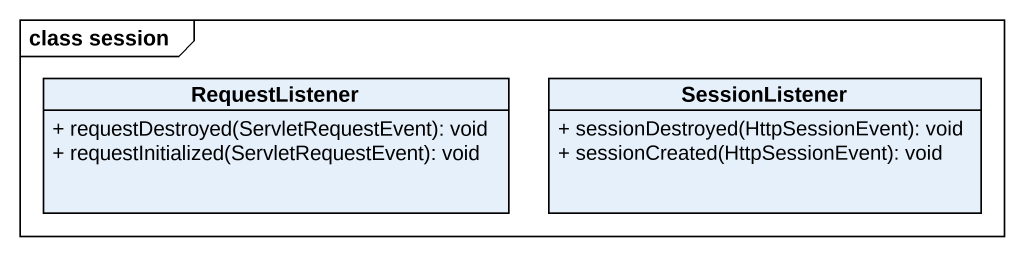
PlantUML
@startuml
mainframe class session
hide circle
hide empty members
skinparam classAttributeIconSize 0
class RequestListener {
  + requestDestroyed(ServletRequestEvent): void
  + requestInitialized(ServletRequestEvent): void
}
class SessionListener {
  + sessionDestroyed(HttpSessionEvent): void
  + sessionCreated(HttpSessionEvent): void
}
@enduml
